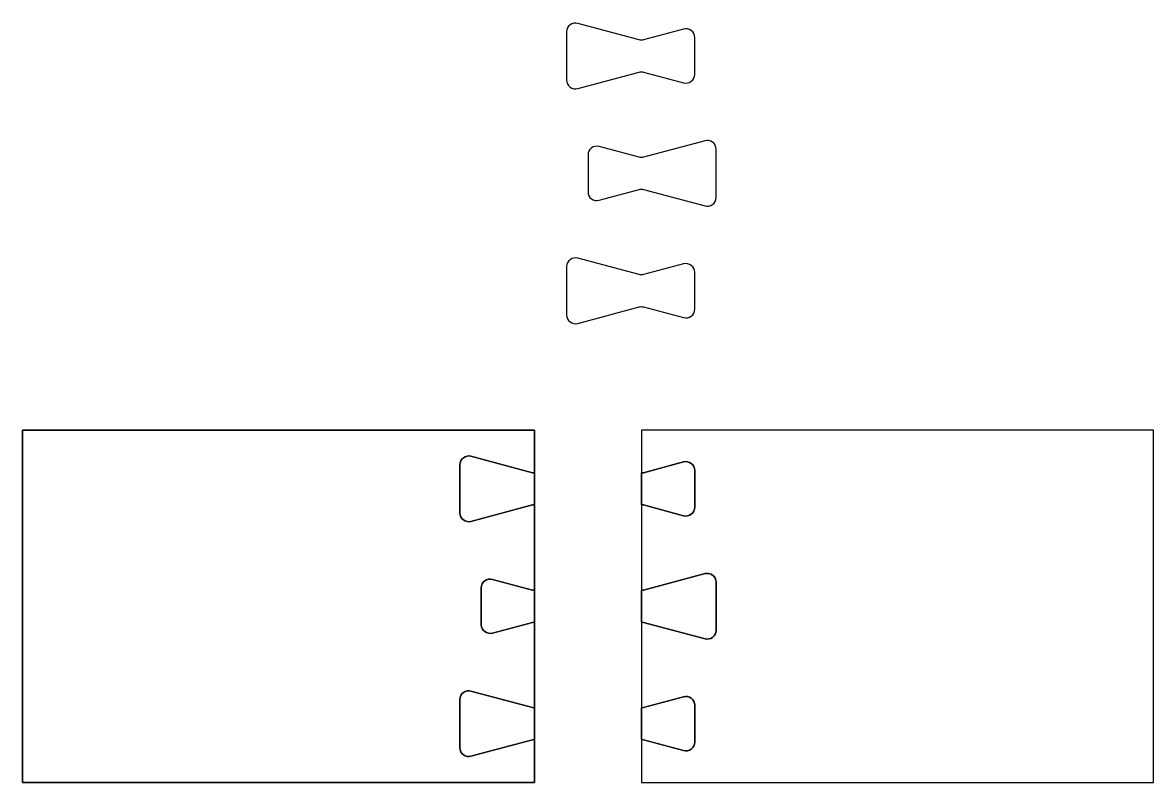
# Model space of a CAD drawing. Extents: x 0 to 530, y -165 to 191.
import ezdxf

# ---------------------------------------------------------------- set-up
doc = ezdxf.new("R2010")
doc.units = 0
doc.layers.add('1', color=7, linetype='CONTINUOUS')

# ---------------------------------------------------------------- blocks, each defined once
blk = doc.blocks.new('*M0')
at = {"layer": '1', "color": 7, "linetype": 'CONTINUOUS'}
for p, q in [((269.83884, -67.22268, -10), (241.06115, -74.93363, -10)), ((269.83884, -67.22268), (241.06115, -74.93363)), ((269.83884, -67.22268), (269.83884, -67.22268, -10)), ((215, -73.86246), (215, -73.86246, -10)), ((215, -73.86246, -10), (215, -91.13754, -10)), ((215, -73.86246), (215, -91.13754)), ((238.93883, -74.93363, -10), (220.16116, -69.90217, -10)), ((220.16116, -69.90217), (220.16116, -69.90217, -10)), ((238.93883, -74.93363), (220.16116, -69.90217)), ((275, -93.81703, -10), (275, -71.18297, -10)), ((275, -71.18297), (275, -71.18297, -10)), ((275, -93.81703), (275, -71.18297)), ((238.93883, -74.93363), (238.93883, -74.93363, -10)), ((241.06115, -74.93363), (241.06115, -74.93363, -10)), ((220.16116, -95.09783, -10), (238.93884, -90.06637, -10)), ((220.16116, -95.09783), (238.93884, -90.06637)), ((238.93884, -90.06637), (238.93884, -90.06637, -10)), ((241.06116, -90.06637), (241.06116, -90.06637, -10)), ((241.06116, -90.06637, -10), (269.83884, -97.77732, -10)), ((241.06116, -90.06637), (269.83884, -97.77732)), ((215, -91.13754), (215, -91.13754, -10)), ((220.16116, -95.09783), (220.16116, -95.09783, -10)), ((275, -93.81703), (275, -93.81703, -10)), ((269.83884, -97.77732), (269.83884, -97.77732, -10))]:
    blk.add_line(p, q, dxfattribs=at)
for centre, start, end in [((270.9, -71.182973, -10), 0, 104.99998611), ((270.9, -71.182973), 0, 104.99998611), ((219.1, -73.862465, -10), 75.00000224, 179.99999946), ((219.1, -73.862465), 75.00000224, 179.99999946), ((219.1, -91.137536, -10), 180, 284.99999167), ((219.1, -91.137536), 180, 284.99999167), ((270.9, -93.817026, -10), 255.00000821, 359.99999988), ((270.9, -93.817026), 255.00000821, 359.99999988)]:
    blk.add_arc(centre, 4.1, start, end, dxfattribs=at)
at = {"layer": '1', "color": 7, "linetype": 'CONTINUOUS', "extrusion": (0, 0, -1)}
for centre, start, end in [((-239.99999, -70.973338, 10), 255.00000673, 285.00000673), ((-239.99999, -70.973338), 255.00000673, 285.00000673), ((-240, -94.026662, 10), 74.99999961, 104.99999684), ((-240, -94.026662), 74.99999961, 104.99999684)]:
    blk.add_arc(centre, 4.1, start, end, dxfattribs=at)
blk = doc.blocks.new('*M1')
at = {"layer": '1', "color": 7, "linetype": 'CONTINUOUS'}
for p, q in [((205, -126.18131), (205, -126.18131, -10)), ((205, -126.18131, -10), (205, -148.81537, -10)), ((205, -126.18131), (205, -148.81537)), ((238.93884, -129.93197, -10), (210.16116, -122.22102, -10)), ((210.16116, -122.22102), (210.16116, -122.22102, -10)), ((238.93884, -129.93197), (210.16116, -122.22102)), ((259.83884, -124.90051, -10), (241.06116, -129.93197, -10)), ((259.83884, -124.90051), (241.06116, -129.93197)), ((259.83884, -124.90051), (259.83884, -124.90051, -10)), ((238.93884, -129.93197), (238.93884, -129.93197, -10)), ((241.06116, -129.93197), (241.06116, -129.93197, -10)), ((265, -128.8608), (265, -128.8608, -10)), ((265, -146.13588, -10), (265, -128.8608, -10)), ((265, -146.13588), (265, -128.8608)), ((210.16116, -152.77566, -10), (238.93885, -145.06471, -10)), ((210.16116, -152.77566), (238.93885, -145.06471)), ((238.93885, -145.06471), (238.93885, -145.06471, -10)), ((241.06117, -145.06471), (241.06117, -145.06471, -10)), ((241.06117, -145.06471, -10), (259.83884, -150.09617, -10)), ((241.06117, -145.06471), (259.83884, -150.09617)), ((265, -146.13588), (265, -146.13588, -10)), ((205, -148.81537), (205, -148.81537, -10)), ((210.16116, -152.77566), (210.16116, -152.77566, -10)), ((259.83884, -150.09617), (259.83884, -150.09617, -10))]:
    blk.add_line(p, q, dxfattribs=at)
for centre, start, end in [((209.1, -126.181314, -10), 75.00000821, 179.99999988), ((209.1, -126.181314), 75.00000821, 179.99999988), ((260.9, -128.860804, -10), 0, 104.99999167), ((260.9, -128.860804), 0, 104.99999167), ((260.9, -146.135875, -10), 255.00000224, 359.99999946), ((260.9, -146.135875), 255.00000224, 359.99999946), ((209.1, -148.815367, -10), 180, 284.99998611), ((209.1, -148.815367), 180, 284.99998611)]:
    blk.add_arc(centre, 4.1, start, end, dxfattribs=at)
at = {"layer": '1', "color": 7, "linetype": 'CONTINUOUS', "extrusion": (0, 0, -1)}
for centre, start, end in [((-240, -125.971678, 10), 254.99999961, 284.99999684), ((-240, -125.971678), 254.99999961, 284.99999684), ((-240.00001, -149.025002, 10), 75.00000673, 105.00000673), ((-240.00001, -149.025002), 75.00000673, 105.00000673)]:
    blk.add_arc(centre, 4.1, start, end, dxfattribs=at)
blk = doc.blocks.new('*M2')
at = {"layer": '1', "color": 7, "linetype": 'CONTINUOUS'}
for p, q in [((238.93884, -19.93529, -10), (210.16116, -12.22434, -10)), ((210.16116, -12.22434), (210.16116, -12.22434, -10)), ((238.93884, -19.93529), (210.16116, -12.22434)), ((259.83884, -14.90383, -10), (241.06116, -19.93529, -10)), ((259.83884, -14.90383), (241.06116, -19.93529)), ((259.83884, -14.90383), (259.83884, -14.90383, -10)), ((205, -16.18463), (205, -16.18463, -10)), ((205, -16.18463, -10), (205, -38.81869, -10)), ((205, -16.18463), (205, -38.81869)), ((238.93884, -19.93529), (238.93884, -19.93529, -10)), ((241.06116, -19.93529), (241.06116, -19.93529, -10)), ((265, -18.86412), (265, -18.86412, -10)), ((265, -36.1392, -10), (265, -18.86412, -10)), ((265, -36.1392), (265, -18.86412)), ((210.16116, -42.77898, -10), (238.93885, -35.06803, -10)), ((210.16116, -42.77898), (238.93885, -35.06803)), ((238.93885, -35.06803), (238.93885, -35.06803, -10)), ((241.06117, -35.06803), (241.06117, -35.06803, -10)), ((241.06117, -35.06803, -10), (259.83884, -40.09949, -10)), ((241.06117, -35.06803), (259.83884, -40.09949)), ((265, -36.1392), (265, -36.1392, -10)), ((205, -38.81869), (205, -38.81869, -10)), ((259.83884, -40.09949), (259.83884, -40.09949, -10)), ((210.16116, -42.77898), (210.16116, -42.77898, -10))]:
    blk.add_line(p, q, dxfattribs=at)
for centre, start, end in [((209.1, -16.184634, -10), 75.00000821, 179.99999988), ((209.1, -16.184634), 75.00000821, 179.99999988), ((260.9, -18.864124, -10), 0, 104.99999167), ((260.9, -18.864124), 0, 104.99999167), ((260.9, -36.139195, -10), 255.00000224, 359.99999946), ((260.9, -36.139195), 255.00000224, 359.99999946), ((209.1, -38.818687, -10), 180, 284.99998611), ((209.1, -38.818687), 180, 284.99998611)]:
    blk.add_arc(centre, 4.1, start, end, dxfattribs=at)
at = {"layer": '1', "color": 7, "linetype": 'CONTINUOUS', "extrusion": (0, 0, -1)}
for centre, start, end in [((-240, -15.974998, 10), 254.99999961, 284.99999684), ((-240, -15.974998), 254.99999961, 284.99999684), ((-240.00001, -39.028322, 10), 75.00000673, 105.00000673), ((-240.00001, -39.028322), 75.00000673, 105.00000673)]:
    blk.add_arc(centre, 4.1, start, end, dxfattribs=at)
blk = doc.blocks.new('*M3')
at = {"layer": '1', "color": 7, "linetype": 'CONTINUOUS'}
for p, q in [((238.93884, -19.93529, -10), (210.16116, -12.22434, -10)), ((210.16116, -12.22434), (238.93884, -19.93529)), ((210.16116, -12.22434), (210.16116, -12.22434, -10)), ((205, -16.18463), (205, -16.18463, -10)), ((205, -16.18463, -10), (205, -38.81869, -10)), ((205, -38.81869), (205, -16.18463)), ((238.93884, -19.93529), (238.93884, -19.93529, -10)), ((240, -20.075), (240, -20.075, -10)), ((240, -20.075, -10), (240, -34.92832, -10)), ((210.16116, -42.77898, -10), (238.93885, -35.06803, -10)), ((238.93885, -35.06803), (210.16116, -42.77898)), ((238.93885, -35.06803), (238.93885, -35.06803, -10)), ((240, -34.92832, -10), (240, -34.92832)), ((205, -38.81869), (205, -38.81869, -10)), ((210.16116, -42.77898), (210.16116, -42.77898, -10))]:
    blk.add_line(p, q, dxfattribs=at)
at = {"layer": '1', "color": 7, "linetype": 'CONTINUOUS', "extrusion": (0, 0, -1)}
for centre, start, end in [((-209.1, -16.184634), 0.00000012, 104.99999179), ((-240, -15.974998, 10), 269.99999961, 284.99999961), ((-240.00001, -39.028322, 10), 75.00000673, 89.99986784), ((-209.1, -38.818687), 255.00001389, 360)]:
    blk.add_arc(centre, 4.1, start, end, dxfattribs=at)
at = {"layer": '1', "color": 7, "linetype": 'CONTINUOUS'}
for centre, start, end in [((209.1, -16.184634, -10), 75.00000821, 179.99999988), ((240, -15.974998), 255.00000316, 270.00000316), ((240.00001, -39.028322), 90.00013216, 104.99999327), ((209.1, -38.818687, -10), 180, 284.99998611)]:
    blk.add_arc(centre, 4.1, start, end, dxfattribs=at)
blk = doc.blocks.new('*M4')
at = {"layer": '1', "color": 7, "linetype": 'CONTINUOUS'}
for p, q in [((215, -91.13754), (215, -73.86246)), ((215, -73.86246), (215, -73.86246, -10)), ((215, -73.86246, -10), (215, -91.13754, -10)), ((220.16116, -69.90217), (238.93883, -74.93363)), ((238.93883, -74.93363, -10), (220.16116, -69.90217, -10)), ((220.16116, -69.90217), (220.16116, -69.90217, -10)), ((238.93883, -74.93363), (238.93883, -74.93363, -10)), ((240, -75.07334), (240, -75.07334, -10)), ((240, -75.07334, -10), (240, -89.92666, -10)), ((238.93884, -90.06637), (220.16116, -95.09783)), ((220.16116, -95.09783, -10), (238.93884, -90.06637, -10)), ((238.93884, -90.06637), (238.93884, -90.06637, -10)), ((240, -89.92666, -10), (240, -89.92666)), ((215, -91.13754), (215, -91.13754, -10)), ((220.16116, -95.09783), (220.16116, -95.09783, -10))]:
    blk.add_line(p, q, dxfattribs=at)
at = {"layer": '1', "color": 7, "linetype": 'CONTINUOUS', "extrusion": (0, 0, -1)}
for centre, start, end in [((-219.1, -73.862465), 0.00000054, 104.99999776), ((-239.99999, -70.973338, 10), 269.99986784, 285.00000673), ((-240, -94.026662, 10), 74.99999961, 89.99999961), ((-219.1, -91.137536), 255.00000833, 0)]:
    blk.add_arc(centre, 4.1, start, end, dxfattribs=at)
at = {"layer": '1', "color": 7, "linetype": 'CONTINUOUS'}
for centre, start, end in [((219.1, -73.862465, -10), 75.00000224, 179.99999946), ((239.99999, -70.973338), 254.99999327, 270.00013216), ((240, -94.026662), 90.00000039, 105.00000039), ((219.1, -91.137536, -10), 180, 284.99999167)]:
    blk.add_arc(centre, 4.1, start, end, dxfattribs=at)
blk = doc.blocks.new('*M5')
at = {"layer": '1', "color": 7, "linetype": 'CONTINUOUS'}
for p, q in [((205, -148.81537), (205, -126.18131)), ((205, -126.18131, -10), (205, -148.81537, -10)), ((205, -126.18131), (205, -126.18131, -10)), ((210.16116, -122.22102), (238.93884, -129.93197)), ((238.93884, -129.93197, -10), (210.16116, -122.22102, -10)), ((210.16116, -122.22102), (210.16116, -122.22102, -10)), ((238.93884, -129.93197), (238.93884, -129.93197, -10)), ((240, -130.07168), (240, -130.07168, -10)), ((240, -130.07168, -10), (240, -144.925, -10)), ((238.93885, -145.06471), (210.16116, -152.77566)), ((210.16116, -152.77566, -10), (238.93885, -145.06471, -10)), ((238.93885, -145.06471), (238.93885, -145.06471, -10)), ((240, -144.925, -10), (240, -144.925)), ((205, -148.81537), (205, -148.81537, -10)), ((210.16116, -152.77566), (210.16116, -152.77566, -10))]:
    blk.add_line(p, q, dxfattribs=at)
at = {"layer": '1', "color": 7, "linetype": 'CONTINUOUS', "extrusion": (0, 0, -1)}
for centre, start, end in [((-209.1, -126.181314), 0.00000012, 104.99999179), ((-240, -125.971678, 10), 269.99999961, 284.99999961), ((-240.00001, -149.025002, 10), 75.00000673, 89.99986784), ((-209.1, -148.815367), 255.00001389, 360)]:
    blk.add_arc(centre, 4.1, start, end, dxfattribs=at)
at = {"layer": '1', "color": 7, "linetype": 'CONTINUOUS'}
for centre, start, end in [((209.1, -126.181314, -10), 75.00000821, 179.99999988), ((240, -125.971678), 255.00000316, 270.00000316), ((240.00001, -149.025002), 90.00013216, 104.99999327), ((209.1, -148.815367, -10), 180, 284.99998611)]:
    blk.add_arc(centre, 4.1, start, end, dxfattribs=at)
blk = doc.blocks.new('*M6')
at = {"layer": '1', "color": 7, "linetype": 'CONTINUOUS'}
for p, q in [((0, 0), (240, 0)), ((0, -165), (0, 0)), ((0, 0, -15), (0, -165, -15)), ((0, 0), (0, 0, -15)), ((240, 0, -15), (0, 0, -15)), ((240, 0), (240, -20.075)), ((240, -165, -15), (240, 0, -15)), ((240, 0), (240, 0, -15)), ((240, -34.92832), (240, -75.07334)), ((240, -89.92666), (240, -130.07168)), ((240, -144.925), (240, -165)), ((240, -165), (0, -165)), ((0, -165), (0, -165, -15)), ((0, -165, -15), (240, -165, -15)), ((240, -165), (240, -165, -15))]:
    blk.add_line(p, q, dxfattribs=at)
blk = doc.blocks.new('*M7')
at = {"layer": '1', "color": 7, "linetype": 'CONTINUOUS'}
for name in ['*M6', '*M5']:
    blk.add_blockref(name, (0, 0), dxfattribs=at)
blk = doc.blocks.new('*M8')
at = {"layer": '1', "color": 7, "linetype": 'CONTINUOUS'}
for name in ['*M7', '*M4']:
    blk.add_blockref(name, (0, 0), dxfattribs=at)
blk = doc.blocks.new('*M9')
at = {"layer": '1', "color": 7, "linetype": 'CONTINUOUS'}
for name in ['*M8', '*M3']:
    blk.add_blockref(name, (0, 0), dxfattribs=at)
blk = doc.blocks.new('*M10')
at = {"layer": '1', "color": 7, "linetype": 'CONTINUOUS'}
for p, q in [((259.83884, -14.90383, -10), (241.06116, -19.93529, -10)), ((241.06116, -19.93529), (259.83884, -14.90383)), ((259.83884, -14.90383), (259.83884, -14.90383, -10)), ((240, -20.075, -10), (240, -20.075)), ((240, -34.92832, -10), (240, -20.075, -10)), ((241.06116, -19.93529), (241.06116, -19.93529, -10)), ((265, -18.86412), (265, -18.86412, -10)), ((265, -36.1392, -10), (265, -18.86412, -10)), ((265, -18.86412), (265, -36.1392)), ((240, -34.92832), (240, -34.92832, -10)), ((241.06117, -35.06803), (241.06117, -35.06803, -10)), ((241.06117, -35.06803, -10), (259.83884, -40.09949, -10)), ((259.83884, -40.09949), (241.06117, -35.06803)), ((265, -36.1392), (265, -36.1392, -10)), ((259.83884, -40.09949), (259.83884, -40.09949, -10))]:
    blk.add_line(p, q, dxfattribs=at)
at = {"layer": '1', "color": 7, "linetype": 'CONTINUOUS', "extrusion": (0, 0, -1)}
for centre, start, end in [((-260.9, -18.864124), 75.00000833, 180), ((-240, -15.974998, 10), 254.99999961, 269.99999961), ((-240.00001, -39.028322, 10), 89.99986784, 105.00000673), ((-260.9, -36.139195), 180.00000054, 284.99999776)]:
    blk.add_arc(centre, 4.1, start, end, dxfattribs=at)
at = {"layer": '1', "color": 7, "linetype": 'CONTINUOUS'}
for centre, start, end in [((260.9, -18.864124, -10), 0, 104.99999167), ((240, -15.974998), 270.00000039, 285.00000039), ((240.00001, -39.028322), 74.99999327, 90.00013216), ((260.9, -36.139195, -10), 255.00000224, 359.99999946)]:
    blk.add_arc(centre, 4.1, start, end, dxfattribs=at)
blk = doc.blocks.new('*M11')
at = {"layer": '1', "color": 7, "linetype": 'CONTINUOUS'}
for p, q in [((241.06115, -74.93363), (269.83884, -67.22268)), ((269.83884, -67.22268, -10), (241.06115, -74.93363, -10)), ((269.83884, -67.22268), (269.83884, -67.22268, -10)), ((275, -71.18297), (275, -93.81703)), ((275, -93.81703, -10), (275, -71.18297, -10)), ((275, -71.18297), (275, -71.18297, -10)), ((240, -75.07334, -10), (240, -75.07334)), ((240, -89.92666, -10), (240, -75.07334, -10)), ((241.06115, -74.93363), (241.06115, -74.93363, -10)), ((240, -89.92666), (240, -89.92666, -10)), ((269.83884, -97.77732), (241.06116, -90.06637)), ((241.06116, -90.06637), (241.06116, -90.06637, -10)), ((241.06116, -90.06637, -10), (269.83884, -97.77732, -10)), ((275, -93.81703), (275, -93.81703, -10)), ((269.83884, -97.77732), (269.83884, -97.77732, -10))]:
    blk.add_line(p, q, dxfattribs=at)
at = {"layer": '1', "color": 7, "linetype": 'CONTINUOUS', "extrusion": (0, 0, -1)}
for centre, start, end in [((-270.9, -71.182973), 75.00001389, 180), ((-239.99999, -70.973338, 10), 255.00000673, 269.99986784), ((-240, -94.026662, 10), 89.99999961, 104.99999961), ((-270.9, -93.817026), 180.00000012, 284.99999179)]:
    blk.add_arc(centre, 4.1, start, end, dxfattribs=at)
at = {"layer": '1', "color": 7, "linetype": 'CONTINUOUS'}
for centre, start, end in [((270.9, -71.182973, -10), 0, 104.99998611), ((239.99999, -70.973338), 270.00013216, 284.99999327), ((240, -94.026662), 75.00000316, 90.00000316), ((270.9, -93.817026, -10), 255.00000821, 359.99999988)]:
    blk.add_arc(centre, 4.1, start, end, dxfattribs=at)
blk = doc.blocks.new('*M12')
at = {"layer": '1', "color": 7, "linetype": 'CONTINUOUS'}
for p, q in [((241.06116, -129.93197), (259.83884, -124.90051)), ((259.83884, -124.90051, -10), (241.06116, -129.93197, -10)), ((259.83884, -124.90051), (259.83884, -124.90051, -10)), ((240, -130.07168, -10), (240, -130.07168)), ((240, -144.925, -10), (240, -130.07168, -10)), ((241.06116, -129.93197), (241.06116, -129.93197, -10)), ((265, -128.8608), (265, -146.13588)), ((265, -128.8608), (265, -128.8608, -10)), ((265, -146.13588, -10), (265, -128.8608, -10)), ((240, -144.925), (240, -144.925, -10)), ((259.83884, -150.09617), (241.06117, -145.06471)), ((241.06117, -145.06471), (241.06117, -145.06471, -10)), ((241.06117, -145.06471, -10), (259.83884, -150.09617, -10)), ((265, -146.13588), (265, -146.13588, -10)), ((259.83884, -150.09617), (259.83884, -150.09617, -10))]:
    blk.add_line(p, q, dxfattribs=at)
at = {"layer": '1', "color": 7, "linetype": 'CONTINUOUS', "extrusion": (0, 0, -1)}
for centre, start, end in [((-260.9, -128.860804), 75.00000833, 180), ((-240, -125.971678, 10), 254.99999961, 269.99999961), ((-240.00001, -149.025002, 10), 89.99986784, 105.00000673), ((-260.9, -146.135875), 180.00000054, 284.99999776)]:
    blk.add_arc(centre, 4.1, start, end, dxfattribs=at)
at = {"layer": '1', "color": 7, "linetype": 'CONTINUOUS'}
for centre, start, end in [((260.9, -128.860804, -10), 0, 104.99999167), ((240, -125.971678), 270.00000039, 285.00000039), ((240.00001, -149.025002), 74.99999327, 90.00013216), ((260.9, -146.135875, -10), 255.00000224, 359.99999946)]:
    blk.add_arc(centre, 4.1, start, end, dxfattribs=at)
blk = doc.blocks.new('*M13')
at = {"layer": '1', "color": 7, "linetype": 'CONTINUOUS'}
for p, q in [((480, 0), (240, 0)), ((240, 0), (240, -20.075)), ((480, 0, -15), (240, 0, -15)), ((240, 0), (240, 0, -15)), ((240, 0, -15), (240, -165, -15)), ((480, -165), (480, 0)), ((480, -165, -15), (480, 0, -15)), ((480, 0), (480, 0, -15)), ((240, -34.92832), (240, -75.07334)), ((240, -89.92666), (240, -130.07168)), ((240, -144.925), (240, -165)), ((240, -165), (480, -165)), ((240, -165), (240, -165, -15)), ((240, -165, -15), (480, -165, -15)), ((480, -165), (480, -165, -15))]:
    blk.add_line(p, q, dxfattribs=at)
blk = doc.blocks.new('*M14')
at = {"layer": '1', "color": 7, "linetype": 'CONTINUOUS'}
for name in ['*M13', '*M12']:
    blk.add_blockref(name, (0, 0), dxfattribs=at)
blk = doc.blocks.new('*M15')
at = {"layer": '1', "color": 7, "linetype": 'CONTINUOUS'}
for name in ['*M14', '*M11']:
    blk.add_blockref(name, (0, 0), dxfattribs=at)
blk = doc.blocks.new('*M16')
at = {"layer": '1', "color": 7, "linetype": 'CONTINUOUS'}
for name in ['*M15', '*M10']:
    blk.add_blockref(name, (0, 0), dxfattribs=at)

msp = doc.modelspace()

# ---------------------------------------------------------------- block references
at = {"layer": '1', "color": 7, "linetype": 'CONTINUOUS'}
for name, p in [('*M2', (50, 202.77566, -5)), ('*M0', (50, 202.77566, -5)), ('*M1', (50, 202.77566, -5)), ('*M9', (0, 0)), ('*M16', (50, 0))]:
    msp.add_blockref(name, p, dxfattribs=at)

doc.saveas('drawing.dxf')
